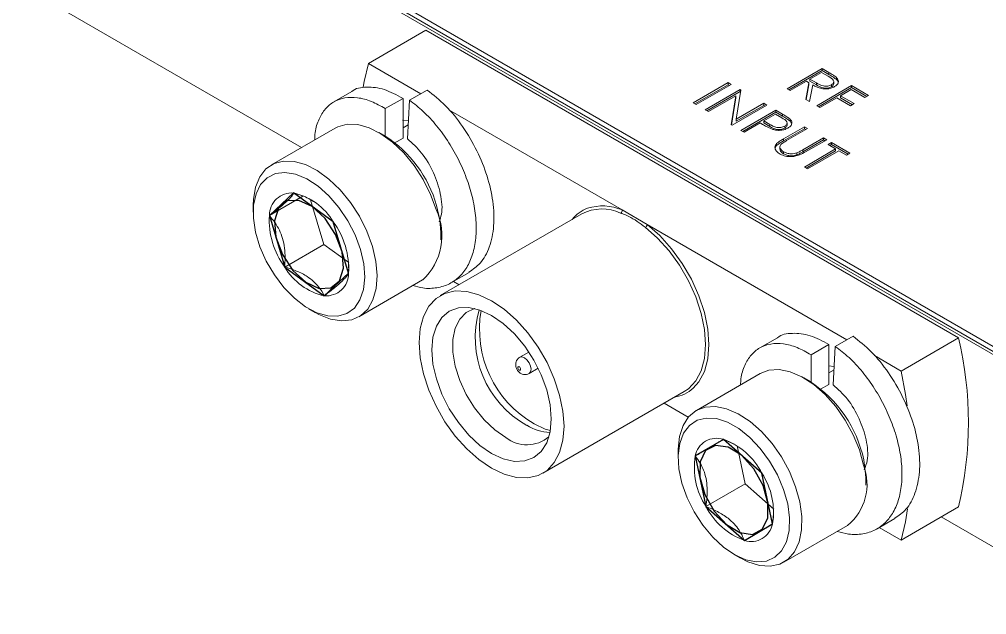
# Model space of a CAD drawing. Header units: millimetres. Extents: x 2 to 278, y 1 to 215.
# Drawn here: x 216.31 to 235.95, y 158.61 to 170.68 of the extents above; entities that cross this region are included whole.
import ezdxf

# ---------------------------------------------------------------- set-up
doc = ezdxf.new("R2010")
doc.units = ezdxf.units.MM
doc.linetypes.add('CENTERX2', pattern=[20.32, 12.7, -2.54, 2.54, -2.54])

msp = doc.modelspace()

# ---------------------------------------------------------------- linework, layer by layer
at = {"color": 7, "linetype": 'Continuous', "lineweight": 18}
for p, q in [((237.823, 163.041), (193.239, 188.779)), ((193.204, 188.634), (237.752, 162.917)), ((237.823, 162.938), (193.239, 188.675)), ((203.632, 178.711), (222.043, 168.082)), ((224.566, 170.464), (223.4, 169.79)), ((235.381, 164.221), (224.566, 170.464)), ((224.467, 169.174), (223.4, 169.79)), ((231.903, 169.275), (232.61, 169.684)), ((232.61, 169.684), (232.751, 169.602)), ((232.61, 169.643), (232.61, 169.684)), ((231.938, 169.255), (232.61, 169.643)), ((232.601, 169.605), (232.365, 169.469)), ((232.733, 169.528), (232.601, 169.605)), ((232.61, 169.643), (232.751, 169.561)), ((232.751, 169.561), (232.751, 169.602)), ((232.902, 169.463), (232.902, 169.504)), ((229.994, 168.99), (230.701, 169.398)), ((230.029, 168.969), (230.701, 169.357)), ((230.764, 169.361), (230.057, 168.953)), ((230.701, 169.398), (230.764, 169.361)), ((230.701, 169.357), (230.701, 169.398)), ((230.701, 169.357), (230.729, 169.341)), ((231.966, 169.239), (231.903, 169.275)), ((232.293, 169.427), (231.966, 169.239)), ((232.278, 169.059), (232.344, 169.397)), ((232.285, 169.055), (232.344, 169.356)), ((232.344, 169.397), (232.293, 169.427)), ((232.344, 169.356), (232.344, 169.397)), ((232.423, 169.352), (232.356, 169.014)), ((232.365, 169.469), (232.494, 169.394)), ((232.365, 169.428), (232.365, 169.469)), ((232.365, 169.428), (232.494, 169.353)), ((232.494, 169.353), (232.494, 169.394)), ((232.501, 168.93), (233.208, 169.338)), ((232.536, 168.909), (233.208, 169.297)), ((232.802, 169.314), (232.802, 169.355)), ((232.847, 169.373), (232.847, 169.424)), ((233.208, 169.338), (233.553, 169.139)), ((233.208, 169.297), (233.208, 169.338)), ((233.208, 169.297), (233.517, 169.119)), ((223.061, 169.217), (222.702, 169.009)), ((224.103, 169.079), (223.743, 168.872)), ((224.103, 168.271), (224.103, 169.079)), ((224.236, 169.041), (224.595, 169.248)), ((230.238, 168.848), (230.945, 169.256)), ((230.274, 168.828), (230.945, 169.216)), ((230.857, 169.132), (230.302, 168.812)), ((230.768, 168.543), (230.857, 169.132)), ((230.774, 168.539), (230.857, 169.091)), ((230.857, 169.091), (230.857, 169.132)), ((230.959, 169.249), (230.869, 168.658)), ((230.945, 169.256), (230.959, 169.249)), ((230.945, 169.216), (230.945, 169.256)), ((230.945, 169.216), (230.953, 169.211)), ((232.909, 169.092), (232.565, 168.893)), ((233.19, 168.93), (232.909, 169.092)), ((233.199, 169.26), (232.982, 169.134)), ((232.982, 169.134), (233.263, 168.972)), ((232.982, 169.093), (232.982, 169.134)), ((232.982, 169.093), (233.227, 168.951)), ((233.48, 169.097), (233.199, 169.26)), ((233.553, 169.139), (233.48, 169.097)), ((224.192, 168.259), (224.236, 169.041)), ((230.057, 168.953), (229.994, 168.99)), ((231.489, 168.942), (230.782, 168.534)), ((230.869, 168.658), (231.426, 168.979)), ((230.869, 168.617), (231.426, 168.938)), ((231.426, 168.979), (231.489, 168.942)), ((231.426, 168.938), (231.426, 168.979)), ((231.426, 168.938), (231.454, 168.922)), ((232.356, 169.014), (232.278, 169.059)), ((232.565, 168.893), (232.501, 168.93)), ((233.263, 168.972), (233.19, 168.93)), ((223.743, 168.872), (223.743, 168.302)), ((228.551, 166.816), (225.034, 168.847)), ((230.302, 168.812), (230.238, 168.848)), ((230.964, 168.43), (231.671, 168.838)), ((230.999, 168.409), (231.671, 168.797)), ((231.662, 168.759), (231.426, 168.623)), ((231.791, 168.685), (231.662, 168.759)), ((231.671, 168.838), (231.809, 168.758)), ((231.671, 168.797), (231.671, 168.838)), ((231.671, 168.797), (231.809, 168.717)), ((231.809, 168.717), (231.809, 168.758)), ((224.095, 168.637), (224.209, 168.623)), ((224.208, 168.54), (224.103, 168.479)), ((230.782, 168.534), (230.768, 168.543)), ((230.869, 168.617), (230.869, 168.658)), ((231.353, 168.581), (231.027, 168.393)), ((231.404, 168.552), (231.353, 168.581)), ((231.426, 168.623), (231.548, 168.551)), ((231.426, 168.582), (231.426, 168.623)), ((231.426, 168.582), (231.548, 168.51)), ((231.548, 168.51), (231.548, 168.551)), ((231.824, 168.256), (232.251, 168.503)), ((231.852, 168.473), (231.852, 168.514)), ((231.899, 168.534), (231.899, 168.585)), ((231.96, 168.618), (231.96, 168.659)), ((231.96, 168.618), (231.992, 168.568)), ((232.251, 168.503), (232.314, 168.466)), ((232.251, 168.462), (232.251, 168.503)), ((222.724, 168.475), (221.431, 167.729)), ((223.739, 168.315), (223.613, 168.387)), ((231.027, 168.393), (230.964, 168.43)), ((231.824, 168.215), (232.251, 168.462)), ((232.314, 168.466), (231.891, 168.222)), ((232.251, 168.462), (232.279, 168.446)), ((223.925, 168.168), (224.103, 168.271)), ((231.658, 168.074), (231.687, 168.122)), ((231.687, 168.122), (231.687, 168.163)), ((231.752, 168.1), (231.752, 168.049)), ((231.824, 168.215), (231.824, 168.256)), ((232.217, 168.033), (232.641, 168.278)), ((232.217, 167.992), (232.641, 168.237)), ((232.704, 168.241), (232.277, 167.995)), ((232.641, 168.278), (232.704, 168.241)), ((232.641, 168.237), (232.641, 168.278)), ((232.641, 168.237), (232.669, 168.221)), ((232.731, 168.142), (232.804, 168.184)), ((232.885, 168.053), (232.731, 168.142)), ((232.767, 168.121), (232.804, 168.143)), ((232.804, 168.184), (233.176, 167.969)), ((232.804, 168.143), (232.804, 168.184)), ((232.804, 168.143), (233.14, 167.949)), ((231.828, 167.952), (231.828, 167.993)), ((232.1, 167.933), (232.1, 167.974)), ((232.217, 167.992), (232.217, 168.033)), ((232.251, 167.686), (232.885, 168.053)), ((232.286, 167.666), (232.885, 168.012)), ((232.949, 168.016), (232.314, 167.65)), ((232.885, 168.012), (232.885, 168.053)), ((233.103, 167.927), (232.949, 168.016)), ((233.176, 167.969), (233.103, 167.927)), ((232.314, 167.65), (232.251, 167.686)), ((222.071, 167.094), (221.391, 166.701)), ((222.228, 167.02), (222.498, 166.117)), ((221.063, 166.915), (221.063, 166.77)), ((227.731, 166.736), (224.86, 165.078)), ((229.063, 166.521), (228.551, 166.816)), ((224.87, 166.21), (224.87, 166.355)), ((233.113, 164.183), (229.063, 166.521)), ((222.498, 166.117), (221.702, 165.658)), ((222.498, 166.117), (223, 165.752)), ((222.998, 165.532), (223.004, 165.707)), ((225.086, 165.341), (225.446, 165.549)), ((223.209, 164.649), (224.502, 165.396)), ((225.126, 165.364), (225.241, 165.298)), ((222.194, 164.81), (222.32, 164.737)), ((231.705, 164.223), (231.346, 164.016)), ((232.879, 164.047), (233.239, 164.255)), ((235.381, 164.221), (234.214, 163.547)), ((232.746, 164.086), (232.387, 163.879)), ((232.746, 163.277), (232.746, 164.086)), ((232.835, 163.266), (232.879, 164.047)), ((226.658, 163.933), (226.473, 163.826)), ((232.387, 163.879), (232.387, 163.337)), ((234.214, 163.547), (233.672, 163.86)), ((226.663, 163.497), (226.848, 163.604)), ((232.852, 163.64), (232.745, 163.656)), ((231.351, 163.495), (230.058, 162.749)), ((232.366, 163.335), (232.24, 163.407)), ((232.853, 163.57), (232.746, 163.509)), ((232.581, 163.182), (232.746, 163.277)), ((226.941, 161.474), (229.812, 163.131)), ((229.403, 162.895), (229.895, 162.611)), ((230.615, 162.159), (230.037, 161.825)), ((230.83, 162.061), (230.607, 162.162)), ((230.886, 162.032), (231.047, 161.259)), ((229.689, 161.935), (229.689, 161.79)), ((231.047, 161.259), (230.252, 160.8)), ((231.047, 161.259), (231.628, 160.748)), ((233.497, 161.23), (233.497, 161.375)), ((235.381, 160.791), (234.214, 160.118)), ((233.73, 160.348), (234.089, 160.556)), ((235.027, 160.587), (238.459, 158.606)), ((231.836, 159.669), (233.129, 160.416)), ((233.772, 160.373), (234.214, 160.118)), ((230.821, 159.83), (230.947, 159.757))]:
    msp.add_line(p, q, dxfattribs=at)
at = {"color": 7, "linetype": 'Continuous'}
for p, q in [((221.883, 167.16), (221.391, 166.701)), ((222.686, 166.575), (221.883, 167.16)), ((221.391, 166.701), (221.702, 165.658)), ((222.998, 165.532), (222.686, 166.575)), ((221.702, 165.658), (222.505, 165.073)), ((222.505, 165.073), (222.998, 165.532)), ((230.607, 162.162), (230.037, 161.825)), ((231.39, 161.473), (230.607, 162.162)), ((230.037, 161.825), (230.252, 160.8)), ((231.605, 160.447), (231.39, 161.473)), ((230.252, 160.8), (231.036, 160.111)), ((231.036, 160.111), (231.605, 160.447))]:
    msp.add_line(p, q, dxfattribs=at)
at = {"color": 7, "linetype": 'Continuous', "lineweight": 18, "flags": 128}
for points in [[(223.292, 169.308), (223.312, 169.419), (223.4, 169.79)], [(224.774, 166.823), (224.662, 167.132), (224.511, 167.433), (224.329, 167.716), (224.12, 167.972), (223.893, 168.189), (223.656, 168.362), (223.418, 168.483), (223.186, 168.548), (222.97, 168.554), (222.777, 168.503), (222.724, 168.475)], [(221.063, 166.915), (221.067, 167.031), (221.109, 167.278), (221.195, 167.487), (221.321, 167.648), (221.484, 167.756), (221.677, 167.808), (221.893, 167.801), (222.124, 167.736), (222.363, 167.615), (222.6, 167.443), (222.827, 167.225), (223.035, 166.97), (223.218, 166.687), (223.368, 166.385), (223.481, 166.077)], [(223.239, 166.015), (223.13, 166.311), (222.983, 166.598), (222.803, 166.866), (222.599, 167.103), (222.378, 167.3), (222.15, 167.448), (221.923, 167.542), (221.707, 167.577), (221.512, 167.553), (221.344, 167.469), (221.211, 167.331), (221.119, 167.143), (221.07, 166.912), (221.067, 166.649), (221.111, 166.365), (221.199, 166.07), (221.328, 165.777), (221.492, 165.498), (221.685, 165.244), (221.899, 165.026), (222.124, 164.853), (222.353, 164.731), (222.575, 164.666), (222.782, 164.661), (222.965, 164.715), (223.116, 164.826), (223.229, 164.991), (223.3, 165.201), (223.326, 165.449), (223.305, 165.724), (223.239, 166.015)], [(224.784, 166.907), (224.85, 166.616), (224.87, 166.355)], [(229.812, 163.131), (229.897, 163.189), (230.045, 163.347), (230.154, 163.553), (230.221, 163.801), (230.243, 164.084), (230.221, 164.393), (230.154, 164.718), (230.045, 165.05), (229.897, 165.378), (229.715, 165.693), (229.504, 165.985), (229.27, 166.244), (229.022, 166.464)], [(229.063, 166.521), (229.318, 166.296), (229.557, 166.03), (229.773, 165.732), (229.959, 165.41), (230.111, 165.073), (230.222, 164.733), (230.291, 164.4), (230.314, 164.084), (230.291, 163.794), (230.222, 163.54), (230.111, 163.329), (229.996, 163.198)], [(223.481, 166.077), (223.551, 165.772), (223.577, 165.483), (223.558, 165.219), (223.493, 164.99), (223.387, 164.805), (223.242, 164.67), (223.063, 164.589), (222.858, 164.566), (222.633, 164.602), (222.397, 164.696), (222.32, 164.737)], [(225.901, 164.975), (225.645, 165.097), (225.397, 165.163), (225.165, 165.172), (224.955, 165.124), (224.773, 165.019), (224.626, 164.861), (224.518, 164.656), (224.452, 164.408), (224.429, 164.126), (224.452, 163.818), (224.518, 163.493), (224.626, 163.162), (224.773, 162.835), (224.955, 162.52), (225.165, 162.229), (225.397, 161.97), (225.645, 161.75), (225.901, 161.577), (226.156, 161.455), (226.404, 161.389), (226.636, 161.38), (226.847, 161.428), (227.028, 161.533), (227.175, 161.691), (227.283, 161.897), (227.35, 162.144), (227.372, 162.427), (227.35, 162.735), (227.283, 163.059), (227.175, 163.39), (227.028, 163.718), (226.847, 164.032), (226.636, 164.323), (226.404, 164.582), (226.156, 164.802), (225.901, 164.975)], [(225.901, 161.876), (225.664, 162.039), (225.437, 162.25), (225.227, 162.501), (225.043, 162.781), (224.892, 163.08), (224.78, 163.387), (224.711, 163.69), (224.688, 163.976), (224.711, 164.236), (224.78, 164.459), (224.892, 164.636), (225.043, 164.761), (225.227, 164.829), (225.437, 164.838), (225.664, 164.786), (225.901, 164.676), (226.137, 164.513), (226.365, 164.302), (226.574, 164.052), (226.758, 163.771), (226.909, 163.472), (227.021, 163.165), (227.09, 162.863), (227.113, 162.576), (227.09, 162.316), (227.021, 162.093), (226.909, 161.916), (226.758, 161.791), (226.574, 161.723), (226.365, 161.714), (226.137, 161.766), (225.901, 161.876)], [(226.188, 162.197), (225.964, 162.354), (225.749, 162.558), (225.554, 162.801), (225.387, 163.071), (225.255, 163.358), (225.163, 163.649), (225.116, 163.93), (225.116, 164.191), (225.163, 164.418), (225.255, 164.603), (225.387, 164.737), (225.554, 164.814), (225.562, 164.816)], [(226.462, 163.633), (226.451, 163.637), (226.442, 163.635), (226.436, 163.628), (226.434, 163.617), (226.436, 163.603), (226.442, 163.589), (226.451, 163.576), (226.462, 163.568), (226.473, 163.564), (226.482, 163.566), (226.488, 163.573), (226.49, 163.584), (226.488, 163.598), (226.482, 163.612), (226.473, 163.624), (226.462, 163.633)], [(233.452, 161.64), (233.367, 161.947), (233.242, 162.254), (233.08, 162.551), (232.888, 162.826), (232.672, 163.07), (232.441, 163.273), (232.202, 163.428), (231.965, 163.531), (231.738, 163.576), (231.529, 163.563), (231.351, 163.495)], [(234.336, 162.843), (234.301, 163.075), (234.214, 163.547)], [(229.689, 161.935), (229.69, 161.96), (229.717, 162.219), (229.788, 162.441), (229.901, 162.619), (230.052, 162.746), (230.236, 162.817), (230.445, 162.83), (230.672, 162.784), (230.909, 162.682), (231.148, 162.526), (231.379, 162.323), (231.594, 162.079), (231.787, 161.804), (231.949, 161.508), (232.074, 161.201), (232.159, 160.894)], [(227.095, 162.342), (226.989, 162.371), (226.763, 162.475)], [(231.912, 160.853), (231.829, 161.147), (231.706, 161.441), (231.545, 161.722), (231.356, 161.979), (231.144, 162.202), (230.919, 162.382), (230.69, 162.51), (230.467, 162.582), (230.257, 162.595), (230.072, 162.548), (229.916, 162.443), (229.798, 162.285), (229.722, 162.08), (229.69, 161.836), (229.705, 161.564), (229.766, 161.274), (229.87, 160.978), (230.012, 160.689), (230.188, 160.419), (230.39, 160.177), (230.609, 159.975), (230.838, 159.82), (231.065, 159.72), (231.282, 159.677), (231.481, 159.694), (231.652, 159.77), (231.79, 159.902), (231.888, 160.085), (231.942, 160.31), (231.95, 160.57), (231.912, 160.853)], [(233.457, 161.744), (233.495, 161.462), (233.497, 161.375)], [(232.159, 160.894), (232.2, 160.598), (232.196, 160.324), (232.147, 160.083), (232.054, 159.882), (231.921, 159.729), (231.753, 159.63), (231.556, 159.587), (231.337, 159.604), (231.104, 159.678), (230.947, 159.757)], [(234.214, 160.118), (234.301, 160.489), (234.346, 160.752)]]:
    msp.add_lwpolyline(points, dxfattribs=at)
at = {"color": 7, "linetype": 'CENTERX2', "flags": 128}
for points in [[(222.735, 166.321), (222.523, 166.643), (222.26, 166.885), (221.988, 167.01), (221.747, 166.999), (221.574, 166.854), (221.496, 166.596), (221.524, 166.266), (221.654, 165.912), (221.866, 165.59), (222.128, 165.348), (222.4, 165.223), (222.641, 165.234), (222.814, 165.379), (222.893, 165.637), (222.865, 165.967), (222.735, 166.321)], [(231.414, 161.228), (231.225, 161.566), (230.975, 161.838), (230.701, 162.004), (230.446, 162.038), (230.247, 161.934), (230.136, 161.709), (230.13, 161.397), (230.228, 161.045), (230.417, 160.707), (230.667, 160.435), (230.941, 160.269), (231.196, 160.235), (231.395, 160.339), (231.506, 160.564), (231.512, 160.876), (231.414, 161.228)]]:
    msp.add_lwpolyline(points, dxfattribs=at)
at = {"color": 8, "linetype": 'Continuous', "lineweight": 18, "flags": 128}
for points in [[(226.474, 163.826), (226.517, 163.834), (226.568, 163.817)], [(226.568, 163.817), (226.62, 163.775), (226.663, 163.716), (226.692, 163.649), (226.703, 163.584), (226.692, 163.53), (226.663, 163.497)]]:
    msp.add_lwpolyline(points, dxfattribs=at)
at = {"color": 7, "linetype": 'Continuous', "lineweight": 18}
for centre, radius, start, end in [((222.409, 166.236), 2.468, 15.7733, 57.3767), ((221.846, 166.706), 0.455, 85.3306, 180.6639), ((221.616, 165.948), 1.241, 30.3595, 77.5679), ((223.664, 166.295), 1.23, 312.9988, 25.4336), ((228.104, 166.171), 0.726, 110.7426, 141.3756), ((228.143, 165.934), 0.902, 65.2029, 117.2068), ((228.484, 166.808), 0.0674, 303.8764, 6.9326), ((223.007, 166.615), 1.619, 176.9551, 216.2577), ((221.381, 165.618), 1.619, 356.9551, 36.2577), ((228.974, 166.542), 0.0916, 301.4555, 346.7755), ((222.773, 166.285), 1.241, 210.3595, 257.5679), ((222.543, 165.527), 0.455, 265.3306, 0.6639), ((227.601, 164.226), 2.033, 163.8572, 241.1188), ((227.881, 164.399), 2.225, 170.2101, 239.8185), ((228.17, 162.506), 7.411, 346.6227, 13.3773), ((231.008, 161.234), 2.501, 11.7668, 57.1282), ((227.127, 163.246), 0.947, 237.5938, 267.578), ((226.617, 162.75), 0.699, 232.1543, 309.8489), ((230.469, 161.746), 0.439, 71.696, 169.5395), ((230.119, 160.818), 1.43, 27.2831, 70.0807), ((231.466, 161.589), 1.448, 170.5952, 213.023), ((232.432, 161.255), 1.091, 309.7232, 20.6812), ((230.176, 160.684), 1.448, 350.5952, 33.023), ((231.523, 161.455), 1.43, 207.2831, 250.0807), ((231.173, 160.527), 0.439, 251.696, 349.5395)]:
    msp.add_arc(centre, radius, start, end, dxfattribs=at)
at = {"color": 8, "linetype": 'Continuous', "lineweight": 18}
for centre, radius, start, end in [((228.156, 165.904), 0.994, 66.5795, 108.0815), ((229.509, 163.737), 0.726, 278.6277, 312.135)]:
    msp.add_arc(centre, radius, start, end, dxfattribs=at)
at = {"color": 7, "linetype": 'Continuous', "lineweight": 18}
for points, knots in [([(232.802, 169.355), (232.811, 169.361), (232.83, 169.374), (232.845, 169.398), (232.849, 169.424), (232.831, 169.474), (232.777, 169.504), (232.733, 169.528)], [0, 0, 0, 0, 0.125307, 0.250617, 0.375954, 0.501281, 1, 1, 1, 1]), ([(232.751, 169.602), (232.782, 169.585), (232.835, 169.554), (232.882, 169.519), (232.902, 169.504)], [0, 0, 0, 0, 0.56024, 1, 1, 1, 1]), ([(232.751, 169.561), (232.782, 169.544), (232.835, 169.513), (232.882, 169.478), (232.902, 169.463)], [0, 0, 0, 0, 0.56024, 1, 1, 1, 1]), ([(232.902, 169.504), (232.917, 169.487), (232.946, 169.453), (232.945, 169.398), (232.916, 169.352), (232.882, 169.329), (232.865, 169.318)], [0, 0, 0, 0, 0.279797, 0.5595, 0.779626, 1, 1, 1, 1]), ([(223.061, 169.217), (223.062, 169.217), (223.139, 169.289), (223.364, 169.318), (223.716, 169.288), (223.975, 169.148), (224.103, 169.079)], [0, 0, 0, 0, 0.001316, 0.335346, 0.67206, 1, 1, 1, 1]), ([(232.865, 169.318), (232.841, 169.306), (232.792, 169.282), (232.698, 169.268), (232.559, 169.28), (232.479, 169.322), (232.423, 169.352)], [0, 0, 0, 0, 0.18712, 0.373979, 0.560911, 1, 1, 1, 1]), ([(232.494, 169.394), (232.537, 169.369), (232.592, 169.337), (232.68, 169.326), (232.74, 169.329), (232.777, 169.344), (232.802, 169.355)], [0, 0, 0, 0, 0.499827, 0.625498, 0.751208, 1, 1, 1, 1]), ([(232.494, 169.353), (232.537, 169.328), (232.592, 169.297), (232.68, 169.286), (232.74, 169.288), (232.777, 169.304), (232.802, 169.314)], [0, 0, 0, 0, 0.499827, 0.625498, 0.751208, 1, 1, 1, 1]), ([(232.802, 169.314), (232.811, 169.32), (232.83, 169.333), (232.844, 169.356), (232.845, 169.371), (232.846, 169.378)], [0, 0, 0, 0, 0.356833, 0.713672, 1, 1, 1, 1]), ([(232.902, 169.463), (232.918, 169.446), (232.943, 169.42), (232.94, 169.392), (232.939, 169.382)], [0, 0, 0, 0, 0.663336, 1, 1, 1, 1]), ([(222.31, 168.236), (222.312, 168.286), (222.318, 168.445), (222.39, 168.661), (222.52, 168.875), (222.699, 169.023), (222.92, 169.102), (223.177, 169.104), (223.456, 169.033), (223.648, 168.925), (223.743, 168.872)], [0, 0, 0, 0, 0.0625108, 0.1974722, 0.3280238, 0.4591331, 0.5944289, 0.7314339, 0.8674779, 1, 1, 1, 1]), ([(224.595, 169.248), (224.72, 169.149), (224.975, 168.948), (225.323, 168.517), (225.613, 168.025), (225.823, 167.502), (225.943, 166.98), (225.961, 166.482), (225.87, 166.054), (225.697, 165.729), (225.522, 165.61), (225.441, 165.556)], [0, 0, 0, 0, 0.110988, 0.225905, 0.340906, 0.452129, 0.562889, 0.677716, 0.792793, 0.904245, 1, 1, 1, 1]), ([(224.236, 169.041), (224.329, 168.969), (224.519, 168.824), (224.79, 168.529), (225.039, 168.187), (225.249, 167.812), (225.413, 167.424), (225.529, 167.035), (225.59, 166.649), (225.593, 166.28), (225.536, 165.949), (225.423, 165.672), (225.26, 165.458), (225.051, 165.306), (224.797, 165.227), (224.543, 165.215), (224.372, 165.263), (224.304, 165.282)], [0, 0, 0, 0, 0.0665377, 0.1352663, 0.2049352, 0.2741877, 0.3417145, 0.4075977, 0.4756114, 0.545073, 0.6146493, 0.6829943, 0.7490578, 0.8161778, 0.8852283, 0.9549228, 1, 1, 1, 1]), ([(231.852, 168.514), (231.87, 168.527), (231.895, 168.548), (231.901, 168.581), (231.887, 168.63), (231.834, 168.661), (231.791, 168.685)], [0, 0, 0, 0, 0.248969, 0.374729, 0.500383, 1, 1, 1, 1]), ([(231.809, 168.758), (231.84, 168.74), (231.894, 168.709), (231.94, 168.674), (231.96, 168.659)], [0, 0, 0, 0, 0.5603137, 1, 1, 1, 1]), ([(231.809, 168.717), (231.84, 168.7), (231.894, 168.668), (231.94, 168.633), (231.96, 168.618)], [0, 0, 0, 0, 0.5603137, 1, 1, 1, 1]), ([(231.596, 168.455), (231.558, 168.472), (231.491, 168.502), (231.43, 168.537), (231.404, 168.552)], [0, 0, 0, 0, 0.559694, 1, 1, 1, 1]), ([(231.548, 168.551), (231.591, 168.526), (231.645, 168.495), (231.732, 168.485), (231.792, 168.488), (231.828, 168.503), (231.852, 168.514)], [0, 0, 0, 0, 0.499721, 0.62535, 0.751083, 1, 1, 1, 1]), ([(231.548, 168.51), (231.591, 168.485), (231.645, 168.454), (231.732, 168.444), (231.792, 168.447), (231.828, 168.463), (231.852, 168.473)], [0, 0, 0, 0, 0.499721, 0.62535, 0.751083, 1, 1, 1, 1]), ([(231.852, 168.473), (231.87, 168.486), (231.896, 168.506), (231.898, 168.531), (231.899, 168.539)], [0, 0, 0, 0, 0.676478, 1, 1, 1, 1]), ([(231.96, 168.659), (231.974, 168.642), (232.001, 168.608), (231.998, 168.555), (231.967, 168.51), (231.933, 168.488), (231.916, 168.477)], [0, 0, 0, 0, 0.279705, 0.559381, 0.779509, 1, 1, 1, 1]), ([(231.916, 168.477), (231.891, 168.465), (231.841, 168.44), (231.749, 168.427), (231.664, 168.434), (231.619, 168.448), (231.596, 168.455)], [0, 0, 0, 0, 0.280099, 0.559324, 0.779458, 1, 1, 1, 1]), ([(224.192, 168.259), (224.291, 168.17), (224.493, 167.991), (224.734, 167.58), (224.877, 167.143), (224.914, 166.781), (224.854, 166.623), (224.836, 166.574)], [0, 0, 0, 0, 0.222512, 0.451028, 0.67049, 0.896631, 1, 1, 1, 1]), ([(231.759, 167.949), (231.734, 167.966), (231.684, 167.999), (231.652, 168.058), (231.652, 168.116), (231.675, 168.147), (231.687, 168.163)], [0, 0, 0, 0, 0.2802208, 0.5599142, 0.7799519, 1, 1, 1, 1]), ([(231.687, 168.163), (231.711, 168.182), (231.752, 168.215), (231.802, 168.244), (231.824, 168.256)], [0, 0, 0, 0, 0.559499, 1, 1, 1, 1]), ([(231.687, 168.122), (231.711, 168.141), (231.752, 168.174), (231.802, 168.203), (231.824, 168.215)], [0, 0, 0, 0, 0.559499, 1, 1, 1, 1]), ([(231.799, 168.166), (231.782, 168.151), (231.748, 168.121), (231.753, 168.053), (231.8, 168.016), (231.828, 167.993)], [0, 0, 0, 0, 0.281057, 0.560821, 1, 1, 1, 1]), ([(231.891, 168.222), (231.873, 168.212), (231.842, 168.193), (231.812, 168.174), (231.799, 168.166)], [0, 0, 0, 0, 0.560124, 1, 1, 1, 1]), ([(231.758, 168.054), (231.757, 168.044), (231.754, 168.006), (231.797, 167.975), (231.828, 167.952)], [0, 0, 0, 0, 0.258581, 1, 1, 1, 1]), ([(232.277, 167.995), (232.237, 167.972), (232.158, 167.928), (232.01, 167.892), (231.862, 167.901), (231.794, 167.933), (231.759, 167.949)], [0, 0, 0, 0, 0.281655, 0.560111, 0.78008, 1, 1, 1, 1]), ([(231.828, 167.993), (231.85, 167.983), (231.893, 167.963), (231.97, 167.953), (232.042, 167.957), (232.081, 167.968), (232.1, 167.974)], [0, 0, 0, 0, 0.279787, 0.559377, 0.779569, 1, 1, 1, 1]), ([(231.828, 167.952), (231.85, 167.942), (231.893, 167.922), (231.97, 167.912), (232.042, 167.916), (232.081, 167.928), (232.1, 167.933)], [0, 0, 0, 0, 0.279787, 0.559377, 0.779569, 1, 1, 1, 1]), ([(232.1, 167.974), (232.123, 167.984), (232.164, 168.003), (232.201, 168.024), (232.217, 168.033)], [0, 0, 0, 0, 0.559624, 1, 1, 1, 1]), ([(232.1, 167.933), (232.123, 167.943), (232.164, 167.962), (232.201, 167.983), (232.217, 167.992)], [0, 0, 0, 0, 0.559624, 1, 1, 1, 1]), ([(221.883, 167.16), (221.875, 167.143), (221.858, 167.109), (221.774, 167.015), (221.611, 166.873), (221.459, 166.754), (221.391, 166.701)], [0, 0, 0, 0, 0.216444, 0.440288, 0.751882, 1, 1, 1, 1]), ([(222.285, 166.986), (222.243, 167.014), (222.126, 167.089), (221.978, 167.132), (221.883, 167.16)], [0, 0, 0, 0, 0.364254, 1, 1, 1, 1]), ([(229.022, 166.464), (228.912, 166.547), (228.77, 166.654), (228.593, 166.725), (228.54, 166.745), (228.521, 166.752)], [0, 0, 0, 0, 0.683687, 0.888653, 1, 1, 1, 1]), ([(221.391, 166.701), (221.43, 166.654), (221.54, 166.522), (221.678, 166.241), (221.716, 165.915), (221.705, 165.719), (221.702, 165.658)], [0, 0, 0, 0, 0.181091, 0.50671, 0.844773, 1, 1, 1, 1]), ([(221.702, 165.658), (221.783, 165.632), (221.946, 165.581), (222.197, 165.454), (222.394, 165.277), (222.471, 165.136), (222.505, 165.073)], [0, 0, 0, 0, 0.216444, 0.440288, 0.751882, 1, 1, 1, 1]), ([(222.505, 165.073), (222.565, 165.119), (222.685, 165.213), (222.855, 165.357), (222.966, 165.469), (222.988, 165.513), (222.998, 165.532)], [0, 0, 0, 0, 0.216444, 0.440288, 0.751882, 1, 1, 1, 1]), ([(231.705, 164.223), (231.705, 164.224), (231.783, 164.296), (232.008, 164.325), (232.359, 164.295), (232.618, 164.155), (232.746, 164.086)], [0, 0, 0, 0, 0.001325, 0.335352, 0.672062, 1, 1, 1, 1]), ([(233.239, 164.255), (233.364, 164.156), (233.618, 163.955), (233.966, 163.524), (234.256, 163.031), (234.467, 162.509), (234.587, 161.986), (234.604, 161.489), (234.513, 161.061), (234.341, 160.736), (234.166, 160.617), (234.085, 160.562)], [0, 0, 0, 0, 0.110989, 0.225906, 0.340907, 0.45213, 0.562891, 0.677718, 0.792796, 0.904248, 1, 1, 1, 1]), ([(230.955, 163.267), (230.957, 163.309), (230.963, 163.459), (231.034, 163.667), (231.163, 163.882), (231.342, 164.03), (231.563, 164.109), (231.821, 164.11), (232.099, 164.039), (232.292, 163.932), (232.387, 163.879)], [0, 0, 0, 0, 0.052954, 0.189291, 0.321174, 0.453619, 0.590294, 0.728696, 0.866127, 1, 1, 1, 1]), ([(232.879, 164.047), (232.973, 163.976), (233.163, 163.831), (233.434, 163.536), (233.682, 163.194), (233.893, 162.818), (234.057, 162.431), (234.172, 162.041), (234.234, 161.656), (234.237, 161.287), (234.18, 160.955), (234.066, 160.679), (233.904, 160.465), (233.695, 160.313), (233.44, 160.234), (233.177, 160.223), (232.996, 160.273), (232.92, 160.295)], [0, 0, 0, 0, 0.066117, 0.134412, 0.20364, 0.272455, 0.339556, 0.405022, 0.472607, 0.541629, 0.610766, 0.678679, 0.744325, 0.811021, 0.879635, 0.94889, 1, 1, 1, 1]), ([(226.474, 163.826), (226.473, 163.825), (226.452, 163.818), (226.424, 163.786), (226.397, 163.738), (226.388, 163.685), (226.393, 163.629), (226.418, 163.568), (226.462, 163.516), (226.52, 163.482), (226.58, 163.472), (226.63, 163.478), (226.654, 163.494), (226.662, 163.499)], [0, 0, 0, 0, 0.0080713, 0.115488, 0.2095372, 0.2991548, 0.3933846, 0.5026942, 0.6360251, 0.7450075, 0.848268, 0.9519393, 1, 1, 1, 1]), ([(232.835, 163.266), (232.935, 163.177), (233.137, 162.998), (233.377, 162.587), (233.521, 162.149), (233.556, 161.774), (233.492, 161.606), (233.468, 161.545)], [0, 0, 0, 0, 0.217383, 0.440632, 0.655035, 0.875963, 1, 1, 1, 1]), ([(230.607, 162.162), (230.593, 162.154), (230.565, 162.137), (230.461, 162.075), (230.277, 161.966), (230.111, 161.869), (230.037, 161.825)], [0, 0, 0, 0, 0.216444, 0.440288, 0.751882, 1, 1, 1, 1]), ([(230.037, 161.825), (230.071, 161.779), (230.165, 161.65), (230.275, 161.374), (230.285, 161.053), (230.26, 160.86), (230.252, 160.8)], [0, 0, 0, 0, 0.181091, 0.50671, 0.844773, 1, 1, 1, 1]), ([(230.252, 160.8), (230.331, 160.767), (230.492, 160.701), (230.737, 160.548), (230.929, 160.341), (231.003, 160.181), (231.036, 160.111)], [0, 0, 0, 0, 0.216444, 0.440288, 0.751882, 1, 1, 1, 1]), ([(231.605, 160.447), (231.615, 160.509), (231.632, 160.614), (231.623, 160.715), (231.62, 160.757)], [0, 0, 0, 0, 0.581998, 1, 1, 1, 1]), ([(231.036, 160.111), (231.1, 160.148), (231.231, 160.225), (231.421, 160.337), (231.553, 160.416), (231.589, 160.438), (231.605, 160.447)], [0, 0, 0, 0, 0.216444, 0.440288, 0.751882, 1, 1, 1, 1])]:
    msp.add_open_spline(points, degree=3, knots=knots, dxfattribs=at)

doc.saveas('drawing.dxf')
